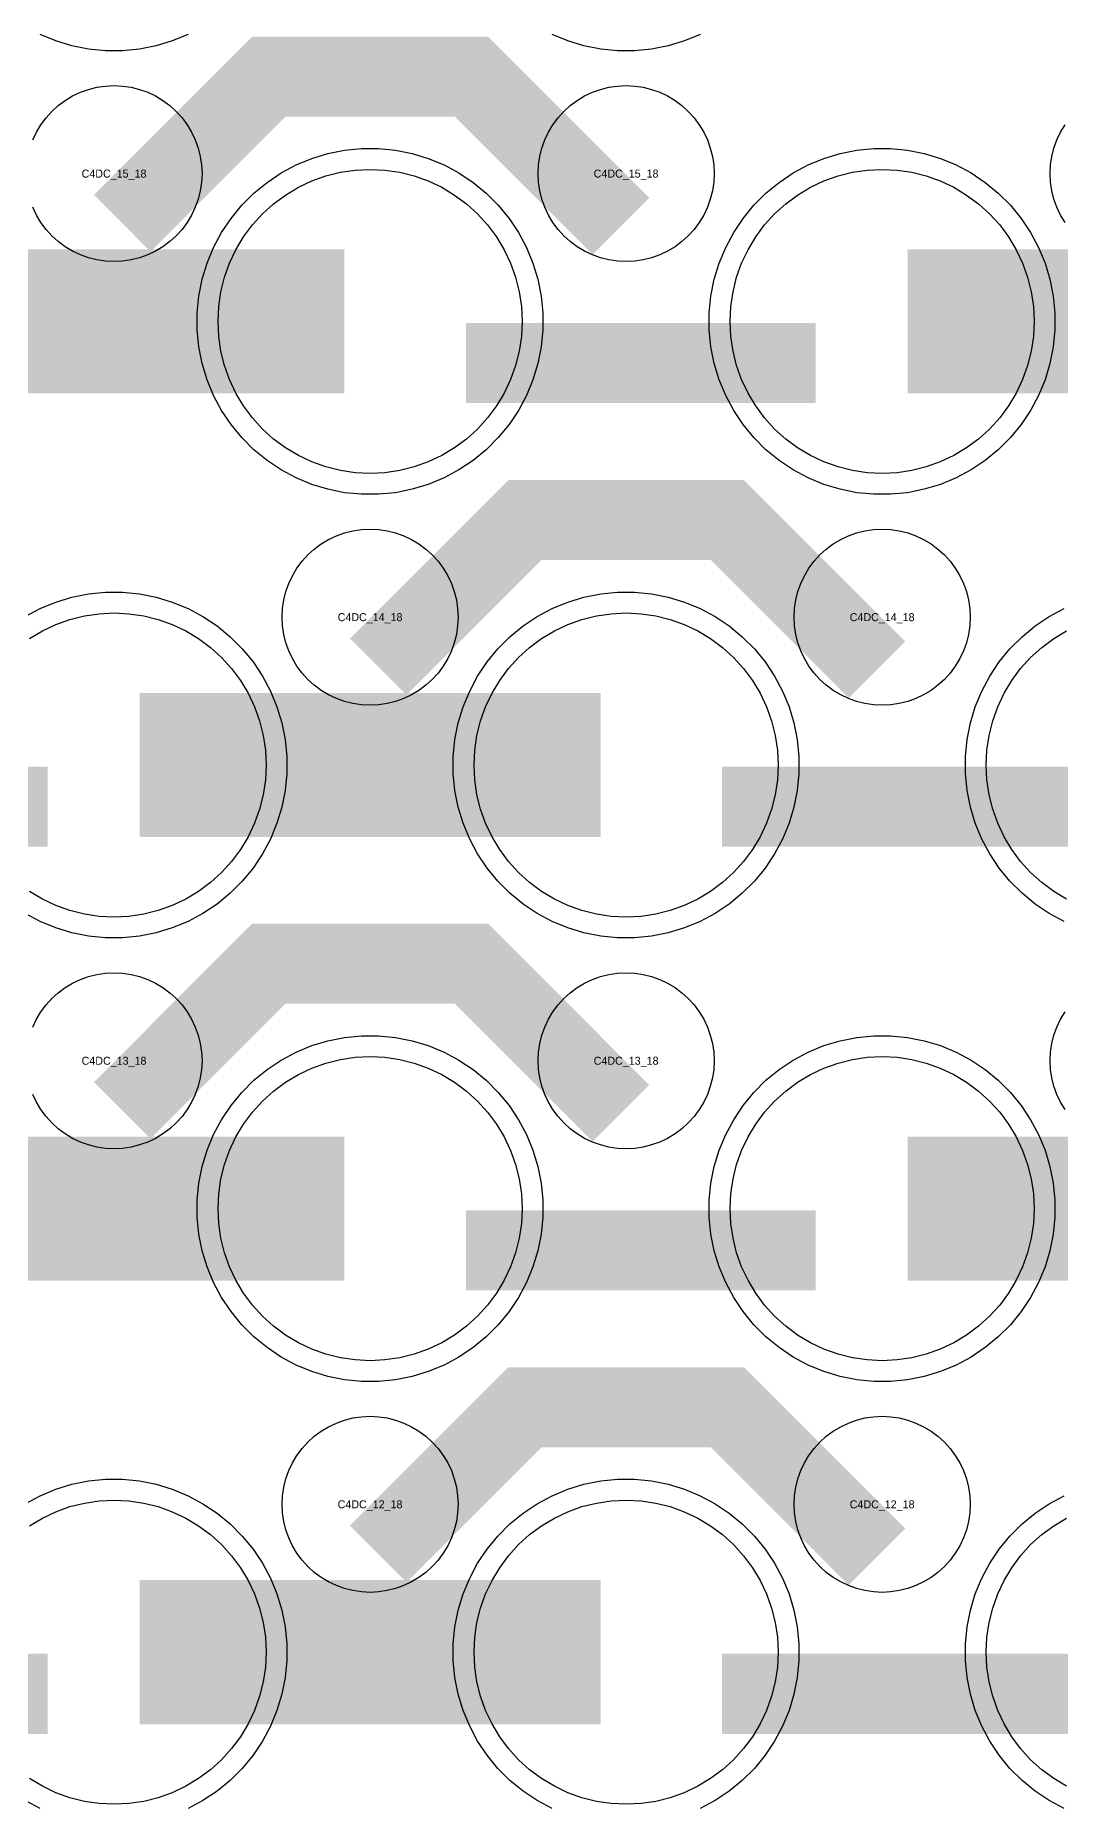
# Model space of a CAD drawing. Extents: x -11880 to 11880, y -14992 to 14992.
# Drawn here: x -6265 to -5944, y -13225 to -12672 of the extents above; entities that cross this region are included whole.
import ezdxf
from ezdxf.enums import TextEntityAlignment as Align

# ---------------------------------------------------------------- set-up
doc = ezdxf.new("R2010")
doc.units = 0
doc.header["$MEASUREMENT"] = 0
for name, color, linetype in [('GDS_775_DT_237', 138, 'CONTINUOUS'), ('RDL1_FS', 34, 'CONTINUOUS'), ('RDL_BS', 160, 'CONTINUOUS')]:
    doc.layers.add(name, color=color, linetype=linetype)

msp = doc.modelspace()

# ---------------------------------------------------------------- linework, layer by layer
at = {"layer": 'RDL1_FS', "color": 240, "true_color": 0xed1f24}
for points in [[(-6160, -12808.614), (-6164.657, -12808.385), (-6169.268, -12807.701), (-6173.791, -12806.569), (-6178.181, -12804.997), (-6182.395, -12803.005), (-6186.395, -12800.607), (-6190.14, -12797.829), (-6193.594, -12794.699), (-6196.724, -12791.245), (-6199.502, -12787.5), (-6201.9, -12783.5), (-6203.892, -12779.286), (-6205.464, -12774.896), (-6206.596, -12770.373), (-6207.28, -12765.762), (-6207.509, -12761.105), (-6207.28, -12756.448), (-6206.596, -12751.837), (-6205.464, -12747.314), (-6203.892, -12742.924), (-6201.9, -12738.71), (-6199.502, -12734.71), (-6196.724, -12730.965), (-6193.594, -12727.511), (-6190.14, -12724.381), (-6186.395, -12721.603), (-6182.395, -12719.205), (-6178.181, -12717.213), (-6173.791, -12715.641), (-6169.268, -12714.509), (-6164.657, -12713.825), (-6160, -12713.596), (-6155.343, -12713.825), (-6150.732, -12714.509), (-6146.209, -12715.641), (-6141.819, -12717.213), (-6137.605, -12719.205), (-6133.605, -12721.603), (-6129.86, -12724.381), (-6126.406, -12727.511), (-6123.276, -12730.965), (-6120.498, -12734.71), (-6118.1, -12738.71), (-6116.108, -12742.924), (-6114.536, -12747.314), (-6113.404, -12751.837), (-6112.72, -12756.448), (-6112.491, -12761.105), (-6112.72, -12765.762), (-6113.404, -12770.373), (-6114.536, -12774.896), (-6116.108, -12779.286), (-6118.1, -12783.5), (-6120.498, -12787.5), (-6123.276, -12791.245), (-6126.406, -12794.699), (-6129.86, -12797.829), (-6133.605, -12800.607), (-6137.605, -12803.005), (-6141.819, -12804.997), (-6146.209, -12806.569), (-6150.732, -12807.701), (-6155.343, -12808.385)], [(-6000, -12808.614), (-6004.657, -12808.385), (-6009.268, -12807.701), (-6013.791, -12806.569), (-6018.181, -12804.997), (-6022.395, -12803.005), (-6026.395, -12800.607), (-6030.14, -12797.829), (-6033.594, -12794.699), (-6036.724, -12791.245), (-6039.502, -12787.5), (-6041.9, -12783.5), (-6043.892, -12779.286), (-6045.464, -12774.896), (-6046.596, -12770.373), (-6047.28, -12765.762), (-6047.509, -12761.105), (-6047.28, -12756.448), (-6046.596, -12751.837), (-6045.464, -12747.314), (-6043.892, -12742.924), (-6041.9, -12738.71), (-6039.502, -12734.71), (-6036.724, -12730.965), (-6033.594, -12727.511), (-6030.14, -12724.381), (-6026.395, -12721.603), (-6022.395, -12719.205), (-6018.181, -12717.213), (-6013.791, -12715.641), (-6009.268, -12714.509), (-6004.657, -12713.825), (-6000, -12713.596), (-5995.343, -12713.825), (-5990.732, -12714.509), (-5986.209, -12715.641), (-5981.819, -12717.213), (-5977.605, -12719.205), (-5973.605, -12721.603), (-5969.86, -12724.381), (-5966.406, -12727.511), (-5963.276, -12730.965), (-5960.498, -12734.71), (-5958.1, -12738.71), (-5956.108, -12742.924), (-5954.536, -12747.314), (-5953.404, -12751.837), (-5952.72, -12756.448), (-5952.491, -12761.105), (-5952.72, -12765.762), (-5953.404, -12770.373), (-5954.536, -12774.896), (-5956.108, -12779.286), (-5958.1, -12783.5), (-5960.498, -12787.5), (-5963.276, -12791.245), (-5966.406, -12794.699), (-5969.86, -12797.829), (-5973.605, -12800.607), (-5977.605, -12803.005), (-5981.819, -12804.997), (-5986.209, -12806.569), (-5990.732, -12807.701), (-5995.343, -12808.385)]]:
    msp.add_lwpolyline(points, close=True, dxfattribs=at)
for points in [[(-6311.998, -12761.105, 45, 45, 0), (-6239.998, -12761.105, 45, 45, 0)], [(-6239.998, -12761.105, 45, 45, 0), (-6167.998, -12761.105, 45, 45, 0)], [(-5991.998, -12761.105, 45, 45, 0), (-5919.998, -12761.105, 45, 45, 0)]]:
    msp.add_lwpolyline(points, format="xyseb", dxfattribs=at)
at = {"layer": 'RDL1_FS'}
for points in [[(-6266.395, -12860.163), (-6262.395, -12857.765), (-6258.181, -12855.773), (-6253.791, -12854.201), (-6249.268, -12853.069), (-6244.657, -12852.385), (-6240, -12852.156), (-6235.343, -12852.385), (-6230.732, -12853.069), (-6226.209, -12854.201), (-6221.819, -12855.773), (-6217.605, -12857.765), (-6213.605, -12860.163), (-6209.86, -12862.941), (-6206.406, -12866.071), (-6203.276, -12869.525), (-6200.498, -12873.27), (-6198.1, -12877.27), (-6196.108, -12881.484), (-6194.536, -12885.874), (-6193.404, -12890.397), (-6192.72, -12895.008), (-6192.491, -12899.665), (-6192.72, -12904.322), (-6193.404, -12908.933), (-6194.536, -12913.456), (-6196.108, -12917.846), (-6198.1, -12922.06), (-6200.498, -12926.06), (-6203.276, -12929.805), (-6206.406, -12933.259), (-6209.86, -12936.389), (-6213.605, -12939.167), (-6217.605, -12941.565), (-6221.819, -12943.557), (-6226.209, -12945.129), (-6230.732, -12946.261), (-6235.343, -12946.945), (-6240, -12947.174), (-6244.657, -12946.945), (-6249.268, -12946.261), (-6253.791, -12945.129), (-6258.181, -12943.557), (-6262.395, -12941.565), (-6266.395, -12939.167)], [(-5942.395, -12941.565), (-5946.395, -12939.167), (-5950.14, -12936.389), (-5953.594, -12933.259), (-5956.724, -12929.805), (-5959.502, -12926.06), (-5961.9, -12922.06), (-5963.892, -12917.846), (-5965.464, -12913.456), (-5966.596, -12908.933), (-5967.28, -12904.322), (-5967.509, -12899.665), (-5967.28, -12895.008), (-5966.596, -12890.397), (-5965.464, -12885.874), (-5963.892, -12881.484), (-5961.9, -12877.27), (-5959.502, -12873.27), (-5956.724, -12869.525), (-5953.594, -12866.071), (-5950.14, -12862.941), (-5946.395, -12860.163), (-5942.395, -12857.765)], [(-6266.395, -13137.293), (-6262.395, -13134.895), (-6258.181, -13132.903), (-6253.791, -13131.331), (-6249.268, -13130.199), (-6244.657, -13129.515), (-6240, -13129.286), (-6235.343, -13129.515), (-6230.732, -13130.199), (-6226.209, -13131.331), (-6221.819, -13132.903), (-6217.605, -13134.895), (-6213.605, -13137.293), (-6209.86, -13140.071), (-6206.406, -13143.201), (-6203.276, -13146.655), (-6200.498, -13150.4), (-6198.1, -13154.4), (-6196.108, -13158.614), (-6194.536, -13163.004), (-6193.404, -13167.527), (-6192.72, -13172.138), (-6192.491, -13176.795), (-6192.72, -13181.452), (-6193.404, -13186.063), (-6194.536, -13190.586), (-6196.108, -13194.976), (-6198.1, -13199.19), (-6200.498, -13203.19), (-6203.276, -13206.935), (-6206.406, -13210.389), (-6209.86, -13213.519), (-6213.605, -13216.297), (-6217.605, -13218.695), (-6221.819, -13220.687), (-6226.209, -13222.259), (-6230.732, -13223.391), (-6235.343, -13224.075), (-6240, -13224.304), (-6244.657, -13224.075), (-6249.268, -13223.391), (-6253.791, -13222.259), (-6258.181, -13220.687), (-6262.395, -13218.695), (-6266.395, -13216.297)], [(-5942.395, -13218.695), (-5946.395, -13216.297), (-5950.14, -13213.519), (-5953.594, -13210.389), (-5956.724, -13206.935), (-5959.502, -13203.19), (-5961.9, -13199.19), (-5963.892, -13194.976), (-5965.464, -13190.586), (-5966.596, -13186.063), (-5967.28, -13181.452), (-5967.509, -13176.795), (-5967.28, -13172.138), (-5966.596, -13167.527), (-5965.464, -13163.004), (-5963.892, -13158.614), (-5961.9, -13154.4), (-5959.502, -13150.4), (-5956.724, -13146.655), (-5953.594, -13143.201), (-5950.14, -13140.071), (-5946.395, -13137.293), (-5942.395, -13134.895)]]:
    msp.add_lwpolyline(points, dxfattribs=at)
for points in [[(-6080, -12947.174), (-6084.657, -12946.945), (-6089.268, -12946.261), (-6093.791, -12945.129), (-6098.181, -12943.557), (-6102.395, -12941.565), (-6106.395, -12939.167), (-6110.14, -12936.389), (-6113.594, -12933.259), (-6116.724, -12929.805), (-6119.502, -12926.06), (-6121.9, -12922.06), (-6123.892, -12917.846), (-6125.464, -12913.456), (-6126.596, -12908.933), (-6127.28, -12904.322), (-6127.509, -12899.665), (-6127.28, -12895.008), (-6126.596, -12890.397), (-6125.464, -12885.874), (-6123.892, -12881.484), (-6121.9, -12877.27), (-6119.502, -12873.27), (-6116.724, -12869.525), (-6113.594, -12866.071), (-6110.14, -12862.941), (-6106.395, -12860.163), (-6102.395, -12857.765), (-6098.181, -12855.773), (-6093.791, -12854.201), (-6089.268, -12853.069), (-6084.657, -12852.385), (-6080, -12852.156), (-6075.343, -12852.385), (-6070.732, -12853.069), (-6066.209, -12854.201), (-6061.819, -12855.773), (-6057.605, -12857.765), (-6053.605, -12860.163), (-6049.86, -12862.941), (-6046.406, -12866.071), (-6043.276, -12869.525), (-6040.498, -12873.27), (-6038.1, -12877.27), (-6036.108, -12881.484), (-6034.536, -12885.874), (-6033.404, -12890.397), (-6032.72, -12895.008), (-6032.491, -12899.665), (-6032.72, -12904.322), (-6033.404, -12908.933), (-6034.536, -12913.456), (-6036.108, -12917.846), (-6038.1, -12922.06), (-6040.498, -12926.06), (-6043.276, -12929.805), (-6046.406, -12933.259), (-6049.86, -12936.389), (-6053.605, -12939.167), (-6057.605, -12941.565), (-6061.819, -12943.557), (-6066.209, -12945.129), (-6070.732, -12946.261), (-6075.343, -12946.945)], [(-6160, -13085.739), (-6164.657, -13085.51), (-6169.268, -13084.826), (-6173.791, -13083.694), (-6178.181, -13082.122), (-6182.395, -13080.13), (-6186.395, -13077.732), (-6190.14, -13074.954), (-6193.594, -13071.824), (-6196.724, -13068.37), (-6199.502, -13064.625), (-6201.9, -13060.625), (-6203.892, -13056.411), (-6205.464, -13052.021), (-6206.596, -13047.498), (-6207.28, -13042.887), (-6207.509, -13038.23), (-6207.28, -13033.573), (-6206.596, -13028.962), (-6205.464, -13024.439), (-6203.892, -13020.049), (-6201.9, -13015.835), (-6199.502, -13011.835), (-6196.724, -13008.09), (-6193.594, -13004.636), (-6190.14, -13001.506), (-6186.395, -12998.728), (-6182.395, -12996.33), (-6178.181, -12994.338), (-6173.791, -12992.766), (-6169.268, -12991.634), (-6164.657, -12990.95), (-6160, -12990.721), (-6155.343, -12990.95), (-6150.732, -12991.634), (-6146.209, -12992.766), (-6141.819, -12994.338), (-6137.605, -12996.33), (-6133.605, -12998.728), (-6129.86, -13001.506), (-6126.406, -13004.636), (-6123.276, -13008.09), (-6120.498, -13011.835), (-6118.1, -13015.835), (-6116.108, -13020.049), (-6114.536, -13024.439), (-6113.404, -13028.962), (-6112.72, -13033.573), (-6112.491, -13038.23), (-6112.72, -13042.887), (-6113.404, -13047.498), (-6114.536, -13052.021), (-6116.108, -13056.411), (-6118.1, -13060.625), (-6120.498, -13064.625), (-6123.276, -13068.37), (-6126.406, -13071.824), (-6129.86, -13074.954), (-6133.605, -13077.732), (-6137.605, -13080.13), (-6141.819, -13082.122), (-6146.209, -13083.694), (-6150.732, -13084.826), (-6155.343, -13085.51)], [(-6000, -13085.739), (-6004.657, -13085.51), (-6009.268, -13084.826), (-6013.791, -13083.694), (-6018.181, -13082.122), (-6022.395, -13080.13), (-6026.395, -13077.732), (-6030.14, -13074.954), (-6033.594, -13071.824), (-6036.724, -13068.37), (-6039.502, -13064.625), (-6041.9, -13060.625), (-6043.892, -13056.411), (-6045.464, -13052.021), (-6046.596, -13047.498), (-6047.28, -13042.887), (-6047.509, -13038.23), (-6047.28, -13033.573), (-6046.596, -13028.962), (-6045.464, -13024.439), (-6043.892, -13020.049), (-6041.9, -13015.835), (-6039.502, -13011.835), (-6036.724, -13008.09), (-6033.594, -13004.636), (-6030.14, -13001.506), (-6026.395, -12998.728), (-6022.395, -12996.33), (-6018.181, -12994.338), (-6013.791, -12992.766), (-6009.268, -12991.634), (-6004.657, -12990.95), (-6000, -12990.721), (-5995.343, -12990.95), (-5990.732, -12991.634), (-5986.209, -12992.766), (-5981.819, -12994.338), (-5977.605, -12996.33), (-5973.605, -12998.728), (-5969.86, -13001.506), (-5966.406, -13004.636), (-5963.276, -13008.09), (-5960.498, -13011.835), (-5958.1, -13015.835), (-5956.108, -13020.049), (-5954.536, -13024.439), (-5953.404, -13028.962), (-5952.72, -13033.573), (-5952.491, -13038.23), (-5952.72, -13042.887), (-5953.404, -13047.498), (-5954.536, -13052.021), (-5956.108, -13056.411), (-5958.1, -13060.625), (-5960.498, -13064.625), (-5963.276, -13068.37), (-5966.406, -13071.824), (-5969.86, -13074.954), (-5973.605, -13077.732), (-5977.605, -13080.13), (-5981.819, -13082.122), (-5986.209, -13083.694), (-5990.732, -13084.826), (-5995.343, -13085.51)], [(-6080, -13224.304), (-6084.657, -13224.075), (-6089.268, -13223.391), (-6093.791, -13222.259), (-6098.181, -13220.687), (-6102.395, -13218.695), (-6106.395, -13216.297), (-6110.14, -13213.519), (-6113.594, -13210.389), (-6116.724, -13206.935), (-6119.502, -13203.19), (-6121.9, -13199.19), (-6123.892, -13194.976), (-6125.464, -13190.586), (-6126.596, -13186.063), (-6127.28, -13181.452), (-6127.509, -13176.795), (-6127.28, -13172.138), (-6126.596, -13167.527), (-6125.464, -13163.004), (-6123.892, -13158.614), (-6121.9, -13154.4), (-6119.502, -13150.4), (-6116.724, -13146.655), (-6113.594, -13143.201), (-6110.14, -13140.071), (-6106.395, -13137.293), (-6102.395, -13134.895), (-6098.181, -13132.903), (-6093.791, -13131.331), (-6089.268, -13130.199), (-6084.657, -13129.515), (-6080, -13129.286), (-6075.343, -13129.515), (-6070.732, -13130.199), (-6066.209, -13131.331), (-6061.819, -13132.903), (-6057.605, -13134.895), (-6053.605, -13137.293), (-6049.86, -13140.071), (-6046.406, -13143.201), (-6043.276, -13146.655), (-6040.498, -13150.4), (-6038.1, -13154.4), (-6036.108, -13158.614), (-6034.536, -13163.004), (-6033.404, -13167.527), (-6032.72, -13172.138), (-6032.491, -13176.795), (-6032.72, -13181.452), (-6033.404, -13186.063), (-6034.536, -13190.586), (-6036.108, -13194.976), (-6038.1, -13199.19), (-6040.498, -13203.19), (-6043.276, -13206.935), (-6046.406, -13210.389), (-6049.86, -13213.519), (-6053.605, -13216.297), (-6057.605, -13218.695), (-6061.819, -13220.687), (-6066.209, -13222.259), (-6070.732, -13223.391), (-6075.343, -13224.075)]]:
    msp.add_lwpolyline(points, close=True, dxfattribs=at)
for points in [[(-6231.998, -12899.665, 45, 45, 0), (-6159.998, -12899.665, 45, 45, 0)], [(-6159.998, -12899.665, 45, 45, 0), (-6087.998, -12899.665, 45, 45, 0)], [(-6311.998, -13038.23, 45, 45, 0), (-6239.998, -13038.23, 45, 45, 0)], [(-6239.998, -13038.23, 45, 45, 0), (-6167.998, -13038.23, 45, 45, 0)], [(-5991.998, -13038.23, 45, 45, 0), (-5919.998, -13038.23, 45, 45, 0)], [(-6231.998, -13176.795, 45, 45, 0), (-6159.998, -13176.795, 45, 45, 0)], [(-6159.998, -13176.795, 45, 45, 0), (-6087.998, -13176.795, 45, 45, 0)]]:
    msp.add_lwpolyline(points, format="xyseb", dxfattribs=at)
at = {"layer": 'RDL_BS', "color": 240, "true_color": 0xed1f24}
for points in [[(-6216.885, -12671.415), (-6221.795, -12673.446), (-6226.835, -12674.977), (-6232.062, -12676.023), (-6237.356, -12676.54), (-6242.644, -12676.54), (-6247.938, -12676.023), (-6253.165, -12674.977), (-6258.205, -12673.446), (-6263.115, -12671.415)], [(-6056.885, -12671.415), (-6061.795, -12673.446), (-6066.835, -12674.977), (-6072.062, -12676.023), (-6077.356, -12676.54), (-6082.644, -12676.54), (-6087.938, -12676.023), (-6093.165, -12674.977), (-6098.205, -12673.446), (-6103.115, -12671.415)]]:
    msp.add_lwpolyline(points, dxfattribs=at)
at = {"layer": 'RDL_BS'}
for points in [[(-6237.438, -12730.419, 25, 25, 0), (-6191.623, -12684.604, 25, 25, 0), (-6158.07, -12684.604, 25, 25, 0)], [(-6081.599, -12731.318, 25, 25, 0), (-6128.313, -12684.604, 25, 25, 0), (-6158.071, -12684.604, 25, 25, 0)], [(-6157.438, -12868.979, 25, 25, 0), (-6111.623, -12823.164, 25, 25, 0), (-6078.07, -12823.164, 25, 25, 0)], [(-6001.599, -12869.878, 25, 25, 0), (-6048.313, -12823.164, 25, 25, 0), (-6078.071, -12823.164, 25, 25, 0)], [(-6369.984, -12912.678, 25, 25, 0), (-6260.719, -12912.678, 25, 25, 0)], [(-6049.984, -12912.678, 25, 25, 0), (-5940.719, -12912.678, 25, 25, 0)], [(-6237.438, -13007.544, 25, 25, 0), (-6191.623, -12961.729, 25, 25, 0), (-6158.07, -12961.729, 25, 25, 0)], [(-6081.599, -13008.443, 25, 25, 0), (-6128.313, -12961.729, 25, 25, 0), (-6158.071, -12961.729, 25, 25, 0)], [(-6129.984, -13051.243, 25, 25, 0), (-6020.719, -13051.243, 25, 25, 0)], [(-6157.438, -13146.109, 25, 25, 0), (-6111.623, -13100.294, 25, 25, 0), (-6078.07, -13100.294, 25, 25, 0)], [(-6001.599, -13147.008, 25, 25, 0), (-6048.313, -13100.294, 25, 25, 0), (-6078.071, -13100.294, 25, 25, 0)], [(-6369.984, -13189.808, 25, 25, 0), (-6260.719, -13189.808, 25, 25, 0)], [(-6049.984, -13189.808, 25, 25, 0), (-5940.719, -13189.808, 25, 25, 0)]]:
    msp.add_lwpolyline(points, format="xyseb", dxfattribs=at)
for points in [[(-6265.402, -12704.398), (-6264.25, -12701.961), (-6262.857, -12699.637), (-6261.254, -12697.474), (-6259.442, -12695.475), (-6257.443, -12693.663), (-6255.28, -12692.06), (-6252.956, -12690.667), (-6250.519, -12689.515), (-6247.984, -12688.608), (-6245.365, -12687.951), (-6242.693, -12687.555), (-6240, -12687.423), (-6237.307, -12687.555), (-6234.635, -12687.951), (-6232.016, -12688.608), (-6229.481, -12689.515), (-6227.044, -12690.667), (-6224.72, -12692.06), (-6222.557, -12693.663), (-6220.558, -12695.475), (-6218.746, -12697.474), (-6217.143, -12699.637), (-6215.75, -12701.961), (-6214.598, -12704.398), (-6213.691, -12706.933), (-6213.034, -12709.552), (-6212.638, -12712.224), (-6212.506, -12714.917), (-6212.638, -12717.61), (-6213.034, -12720.282), (-6213.691, -12722.901), (-6214.598, -12725.436), (-6215.75, -12727.873), (-6217.143, -12730.197), (-6218.746, -12732.36), (-6220.558, -12734.359), (-6222.557, -12736.171), (-6224.72, -12737.774), (-6227.044, -12739.167), (-6229.481, -12740.319), (-6232.016, -12741.226), (-6234.635, -12741.883), (-6237.307, -12742.279), (-6240, -12742.411), (-6242.693, -12742.279), (-6245.365, -12741.883), (-6247.984, -12741.226), (-6250.519, -12740.319), (-6252.956, -12739.167), (-6255.28, -12737.774), (-6257.443, -12736.171), (-6259.442, -12734.359), (-6261.254, -12732.36), (-6262.857, -12730.197), (-6264.25, -12727.873), (-6265.402, -12725.436)], [(-5942.857, -12730.197), (-5944.25, -12727.873), (-5945.402, -12725.436), (-5946.309, -12722.901), (-5946.966, -12720.282), (-5947.362, -12717.61), (-5947.494, -12714.917), (-5947.362, -12712.224), (-5946.966, -12709.552), (-5946.309, -12706.933), (-5945.402, -12704.398), (-5944.25, -12701.961), (-5942.857, -12699.637)], [(-6267.777, -12853.282), (-6263.115, -12850.79), (-6258.205, -12848.759), (-6253.165, -12847.228), (-6247.938, -12846.182), (-6242.644, -12845.665), (-6237.356, -12845.665), (-6232.062, -12846.182), (-6226.835, -12847.228), (-6221.795, -12848.759), (-6216.885, -12850.79), (-6212.223, -12853.282), (-6207.809, -12856.229), (-6203.708, -12859.591), (-6199.926, -12863.373), (-6196.564, -12867.474), (-6193.617, -12871.888), (-6191.125, -12876.55), (-6189.094, -12881.46), (-6187.563, -12886.5), (-6186.517, -12891.727), (-6186, -12897.021), (-6186, -12902.309), (-6186.517, -12907.603), (-6187.563, -12912.83), (-6189.094, -12917.87), (-6191.125, -12922.78), (-6193.617, -12927.442), (-6196.564, -12931.856), (-6199.926, -12935.957), (-6203.708, -12939.739), (-6207.809, -12943.101), (-6212.223, -12946.048), (-6216.885, -12948.54), (-6221.795, -12950.571), (-6226.835, -12952.102), (-6232.062, -12953.148), (-6237.356, -12953.665), (-6242.644, -12953.665), (-6247.938, -12953.148), (-6253.165, -12952.102), (-6258.205, -12950.571), (-6263.115, -12948.54), (-6267.777, -12946.048)], [(-5943.115, -12948.54), (-5947.777, -12946.048), (-5952.191, -12943.101), (-5956.292, -12939.739), (-5960.074, -12935.957), (-5963.436, -12931.856), (-5966.383, -12927.442), (-5968.875, -12922.78), (-5970.906, -12917.87), (-5972.437, -12912.83), (-5973.483, -12907.603), (-5974, -12902.309), (-5974, -12897.021), (-5973.483, -12891.727), (-5972.437, -12886.5), (-5970.906, -12881.46), (-5968.875, -12876.55), (-5966.383, -12871.888), (-5963.436, -12867.474), (-5960.074, -12863.373), (-5956.292, -12859.591), (-5952.191, -12856.229), (-5947.777, -12853.282), (-5943.115, -12850.79)], [(-6265.402, -12981.523), (-6264.25, -12979.086), (-6262.857, -12976.762), (-6261.254, -12974.599), (-6259.442, -12972.6), (-6257.443, -12970.788), (-6255.28, -12969.185), (-6252.956, -12967.792), (-6250.519, -12966.64), (-6247.984, -12965.733), (-6245.365, -12965.076), (-6242.693, -12964.68), (-6240, -12964.548), (-6237.307, -12964.68), (-6234.635, -12965.076), (-6232.016, -12965.733), (-6229.481, -12966.64), (-6227.044, -12967.792), (-6224.72, -12969.185), (-6222.557, -12970.788), (-6220.558, -12972.6), (-6218.746, -12974.599), (-6217.143, -12976.762), (-6215.75, -12979.086), (-6214.598, -12981.523), (-6213.691, -12984.058), (-6213.034, -12986.677), (-6212.638, -12989.349), (-6212.506, -12992.042), (-6212.638, -12994.735), (-6213.034, -12997.407), (-6213.691, -13000.026), (-6214.598, -13002.561), (-6215.75, -13004.998), (-6217.143, -13007.322), (-6218.746, -13009.485), (-6220.558, -13011.484), (-6222.557, -13013.296), (-6224.72, -13014.899), (-6227.044, -13016.292), (-6229.481, -13017.444), (-6232.016, -13018.351), (-6234.635, -13019.008), (-6237.307, -13019.404), (-6240, -13019.536), (-6242.693, -13019.404), (-6245.365, -13019.008), (-6247.984, -13018.351), (-6250.519, -13017.444), (-6252.956, -13016.292), (-6255.28, -13014.899), (-6257.443, -13013.296), (-6259.442, -13011.484), (-6261.254, -13009.485), (-6262.857, -13007.322), (-6264.25, -13004.998), (-6265.402, -13002.561)], [(-5942.857, -13007.322), (-5944.25, -13004.998), (-5945.402, -13002.561), (-5946.309, -13000.026), (-5946.966, -12997.407), (-5947.362, -12994.735), (-5947.494, -12992.042), (-5947.362, -12989.349), (-5946.966, -12986.677), (-5946.309, -12984.058), (-5945.402, -12981.523), (-5944.25, -12979.086), (-5942.857, -12976.762)], [(-6267.777, -13130.412), (-6263.115, -13127.92), (-6258.205, -13125.889), (-6253.165, -13124.358), (-6247.938, -13123.312), (-6242.644, -13122.795), (-6237.356, -13122.795), (-6232.062, -13123.312), (-6226.835, -13124.358), (-6221.795, -13125.889), (-6216.885, -13127.92), (-6212.223, -13130.412), (-6207.809, -13133.359), (-6203.708, -13136.721), (-6199.926, -13140.503), (-6196.564, -13144.604), (-6193.617, -13149.018), (-6191.125, -13153.68), (-6189.094, -13158.59), (-6187.563, -13163.63), (-6186.517, -13168.857), (-6186, -13174.151), (-6186, -13179.439), (-6186.517, -13184.733), (-6187.563, -13189.96), (-6189.094, -13195), (-6191.125, -13199.91), (-6193.617, -13204.572), (-6196.564, -13208.986), (-6199.926, -13213.087), (-6203.708, -13216.869), (-6207.809, -13220.231), (-6212.223, -13223.178), (-6216.885, -13225.67)], [(-6103.115, -13225.67), (-6107.777, -13223.178), (-6112.191, -13220.231), (-6116.292, -13216.869), (-6120.074, -13213.087), (-6123.436, -13208.986), (-6126.383, -13204.572), (-6128.875, -13199.91), (-6130.906, -13195), (-6132.437, -13189.96), (-6133.483, -13184.733), (-6134, -13179.439), (-6134, -13174.151), (-6133.483, -13168.857), (-6132.437, -13163.63), (-6130.906, -13158.59), (-6128.875, -13153.68), (-6126.383, -13149.018), (-6123.436, -13144.604), (-6120.074, -13140.503), (-6116.292, -13136.721), (-6112.191, -13133.359), (-6107.777, -13130.412), (-6103.115, -13127.92), (-6098.205, -13125.889), (-6093.165, -13124.358), (-6087.938, -13123.312), (-6082.644, -13122.795), (-6077.356, -13122.795), (-6072.062, -13123.312), (-6066.835, -13124.358), (-6061.795, -13125.889), (-6056.885, -13127.92), (-6052.223, -13130.412), (-6047.809, -13133.359), (-6043.708, -13136.721), (-6039.926, -13140.503), (-6036.564, -13144.604), (-6033.617, -13149.018), (-6031.125, -13153.68), (-6029.094, -13158.59), (-6027.563, -13163.63), (-6026.517, -13168.857), (-6026, -13174.151), (-6026, -13179.439), (-6026.517, -13184.733), (-6027.563, -13189.96), (-6029.094, -13195), (-6031.125, -13199.91), (-6033.617, -13204.572), (-6036.564, -13208.986), (-6039.926, -13213.087), (-6043.708, -13216.869), (-6047.809, -13220.231), (-6052.223, -13223.178), (-6056.885, -13225.67)], [(-5943.115, -13225.67), (-5947.777, -13223.178), (-5952.191, -13220.231), (-5956.292, -13216.869), (-5960.074, -13213.087), (-5963.436, -13208.986), (-5966.383, -13204.572), (-5968.875, -13199.91), (-5970.906, -13195), (-5972.437, -13189.96), (-5973.483, -13184.733), (-5974, -13179.439), (-5974, -13174.151), (-5973.483, -13168.857), (-5972.437, -13163.63), (-5970.906, -13158.59), (-5968.875, -13153.68), (-5966.383, -13149.018), (-5963.436, -13144.604), (-5960.074, -13140.503), (-5956.292, -13136.721), (-5952.191, -13133.359), (-5947.777, -13130.412), (-5943.115, -13127.92)], [(-6263.115, -13225.67), (-6267.777, -13223.178)]]:
    msp.add_lwpolyline(points, dxfattribs=at)
for points in [[(-6080, -12742.411), (-6082.693, -12742.279), (-6085.365, -12741.883), (-6087.984, -12741.226), (-6090.519, -12740.319), (-6092.956, -12739.167), (-6095.28, -12737.774), (-6097.443, -12736.171), (-6099.442, -12734.359), (-6101.254, -12732.36), (-6102.857, -12730.197), (-6104.25, -12727.873), (-6105.402, -12725.436), (-6106.309, -12722.901), (-6106.966, -12720.282), (-6107.362, -12717.61), (-6107.494, -12714.917), (-6107.362, -12712.224), (-6106.966, -12709.552), (-6106.309, -12706.933), (-6105.402, -12704.398), (-6104.25, -12701.961), (-6102.857, -12699.637), (-6101.254, -12697.474), (-6099.442, -12695.475), (-6097.443, -12693.663), (-6095.28, -12692.06), (-6092.956, -12690.667), (-6090.519, -12689.515), (-6087.984, -12688.608), (-6085.365, -12687.951), (-6082.693, -12687.555), (-6080, -12687.423), (-6077.307, -12687.555), (-6074.635, -12687.951), (-6072.016, -12688.608), (-6069.481, -12689.515), (-6067.044, -12690.667), (-6064.72, -12692.06), (-6062.557, -12693.663), (-6060.558, -12695.475), (-6058.746, -12697.474), (-6057.143, -12699.637), (-6055.75, -12701.961), (-6054.598, -12704.398), (-6053.691, -12706.933), (-6053.034, -12709.552), (-6052.638, -12712.224), (-6052.506, -12714.917), (-6052.638, -12717.61), (-6053.034, -12720.282), (-6053.691, -12722.901), (-6054.598, -12725.436), (-6055.75, -12727.873), (-6057.143, -12730.197), (-6058.746, -12732.36), (-6060.558, -12734.359), (-6062.557, -12736.171), (-6064.72, -12737.774), (-6067.044, -12739.167), (-6069.481, -12740.319), (-6072.016, -12741.226), (-6074.635, -12741.883), (-6077.307, -12742.279)], [(-6160, -12880.971), (-6162.693, -12880.839), (-6165.365, -12880.443), (-6167.984, -12879.786), (-6170.519, -12878.879), (-6172.956, -12877.727), (-6175.28, -12876.334), (-6177.443, -12874.731), (-6179.442, -12872.919), (-6181.254, -12870.92), (-6182.857, -12868.757), (-6184.25, -12866.433), (-6185.402, -12863.996), (-6186.309, -12861.461), (-6186.966, -12858.842), (-6187.362, -12856.17), (-6187.494, -12853.477), (-6187.362, -12850.784), (-6186.966, -12848.112), (-6186.309, -12845.493), (-6185.402, -12842.958), (-6184.25, -12840.521), (-6182.857, -12838.197), (-6181.254, -12836.034), (-6179.442, -12834.035), (-6177.443, -12832.223), (-6175.28, -12830.62), (-6172.956, -12829.227), (-6170.519, -12828.075), (-6167.984, -12827.168), (-6165.365, -12826.511), (-6162.693, -12826.115), (-6160, -12825.983), (-6157.307, -12826.115), (-6154.635, -12826.511), (-6152.016, -12827.168), (-6149.481, -12828.075), (-6147.044, -12829.227), (-6144.72, -12830.62), (-6142.557, -12832.223), (-6140.558, -12834.035), (-6138.746, -12836.034), (-6137.143, -12838.197), (-6135.75, -12840.521), (-6134.598, -12842.958), (-6133.691, -12845.493), (-6133.034, -12848.112), (-6132.638, -12850.784), (-6132.506, -12853.477), (-6132.638, -12856.17), (-6133.034, -12858.842), (-6133.691, -12861.461), (-6134.598, -12863.996), (-6135.75, -12866.433), (-6137.143, -12868.757), (-6138.746, -12870.92), (-6140.558, -12872.919), (-6142.557, -12874.731), (-6144.72, -12876.334), (-6147.044, -12877.727), (-6149.481, -12878.879), (-6152.016, -12879.786), (-6154.635, -12880.443), (-6157.307, -12880.839)], [(-6000, -12880.971), (-6002.693, -12880.839), (-6005.365, -12880.443), (-6007.984, -12879.786), (-6010.519, -12878.879), (-6012.956, -12877.727), (-6015.28, -12876.334), (-6017.443, -12874.731), (-6019.442, -12872.919), (-6021.254, -12870.92), (-6022.857, -12868.757), (-6024.25, -12866.433), (-6025.402, -12863.996), (-6026.309, -12861.461), (-6026.966, -12858.842), (-6027.362, -12856.17), (-6027.494, -12853.477), (-6027.362, -12850.784), (-6026.966, -12848.112), (-6026.309, -12845.493), (-6025.402, -12842.958), (-6024.25, -12840.521), (-6022.857, -12838.197), (-6021.254, -12836.034), (-6019.442, -12834.035), (-6017.443, -12832.223), (-6015.28, -12830.62), (-6012.956, -12829.227), (-6010.519, -12828.075), (-6007.984, -12827.168), (-6005.365, -12826.511), (-6002.693, -12826.115), (-6000, -12825.983), (-5997.307, -12826.115), (-5994.635, -12826.511), (-5992.016, -12827.168), (-5989.481, -12828.075), (-5987.044, -12829.227), (-5984.72, -12830.62), (-5982.557, -12832.223), (-5980.558, -12834.035), (-5978.746, -12836.034), (-5977.143, -12838.197), (-5975.75, -12840.521), (-5974.598, -12842.958), (-5973.691, -12845.493), (-5973.034, -12848.112), (-5972.638, -12850.784), (-5972.506, -12853.477), (-5972.638, -12856.17), (-5973.034, -12858.842), (-5973.691, -12861.461), (-5974.598, -12863.996), (-5975.75, -12866.433), (-5977.143, -12868.757), (-5978.746, -12870.92), (-5980.558, -12872.919), (-5982.557, -12874.731), (-5984.72, -12876.334), (-5987.044, -12877.727), (-5989.481, -12878.879), (-5992.016, -12879.786), (-5994.635, -12880.443), (-5997.307, -12880.839)], [(-6082.644, -12953.665), (-6087.938, -12953.148), (-6093.165, -12952.102), (-6098.205, -12950.571), (-6103.115, -12948.54), (-6107.777, -12946.048), (-6112.191, -12943.101), (-6116.292, -12939.739), (-6120.074, -12935.957), (-6123.436, -12931.856), (-6126.383, -12927.442), (-6128.875, -12922.78), (-6130.906, -12917.87), (-6132.437, -12912.83), (-6133.483, -12907.603), (-6134, -12902.309), (-6134, -12897.021), (-6133.483, -12891.727), (-6132.437, -12886.5), (-6130.906, -12881.46), (-6128.875, -12876.55), (-6126.383, -12871.888), (-6123.436, -12867.474), (-6120.074, -12863.373), (-6116.292, -12859.591), (-6112.191, -12856.229), (-6107.777, -12853.282), (-6103.115, -12850.79), (-6098.205, -12848.759), (-6093.165, -12847.228), (-6087.938, -12846.182), (-6082.644, -12845.665), (-6077.356, -12845.665), (-6072.062, -12846.182), (-6066.835, -12847.228), (-6061.795, -12848.759), (-6056.885, -12850.79), (-6052.223, -12853.282), (-6047.809, -12856.229), (-6043.708, -12859.591), (-6039.926, -12863.373), (-6036.564, -12867.474), (-6033.617, -12871.888), (-6031.125, -12876.55), (-6029.094, -12881.46), (-6027.563, -12886.5), (-6026.517, -12891.727), (-6026, -12897.021), (-6026, -12902.309), (-6026.517, -12907.603), (-6027.563, -12912.83), (-6029.094, -12917.87), (-6031.125, -12922.78), (-6033.617, -12927.442), (-6036.564, -12931.856), (-6039.926, -12935.957), (-6043.708, -12939.739), (-6047.809, -12943.101), (-6052.223, -12946.048), (-6056.885, -12948.54), (-6061.795, -12950.571), (-6066.835, -12952.102), (-6072.062, -12953.148), (-6077.356, -12953.665)], [(-6080, -13019.536), (-6082.693, -13019.404), (-6085.365, -13019.008), (-6087.984, -13018.351), (-6090.519, -13017.444), (-6092.956, -13016.292), (-6095.28, -13014.899), (-6097.443, -13013.296), (-6099.442, -13011.484), (-6101.254, -13009.485), (-6102.857, -13007.322), (-6104.25, -13004.998), (-6105.402, -13002.561), (-6106.309, -13000.026), (-6106.966, -12997.407), (-6107.362, -12994.735), (-6107.494, -12992.042), (-6107.362, -12989.349), (-6106.966, -12986.677), (-6106.309, -12984.058), (-6105.402, -12981.523), (-6104.25, -12979.086), (-6102.857, -12976.762), (-6101.254, -12974.599), (-6099.442, -12972.6), (-6097.443, -12970.788), (-6095.28, -12969.185), (-6092.956, -12967.792), (-6090.519, -12966.64), (-6087.984, -12965.733), (-6085.365, -12965.076), (-6082.693, -12964.68), (-6080, -12964.548), (-6077.307, -12964.68), (-6074.635, -12965.076), (-6072.016, -12965.733), (-6069.481, -12966.64), (-6067.044, -12967.792), (-6064.72, -12969.185), (-6062.557, -12970.788), (-6060.558, -12972.6), (-6058.746, -12974.599), (-6057.143, -12976.762), (-6055.75, -12979.086), (-6054.598, -12981.523), (-6053.691, -12984.058), (-6053.034, -12986.677), (-6052.638, -12989.349), (-6052.506, -12992.042), (-6052.638, -12994.735), (-6053.034, -12997.407), (-6053.691, -13000.026), (-6054.598, -13002.561), (-6055.75, -13004.998), (-6057.143, -13007.322), (-6058.746, -13009.485), (-6060.558, -13011.484), (-6062.557, -13013.296), (-6064.72, -13014.899), (-6067.044, -13016.292), (-6069.481, -13017.444), (-6072.016, -13018.351), (-6074.635, -13019.008), (-6077.307, -13019.404)], [(-6162.644, -13092.23), (-6167.938, -13091.713), (-6173.165, -13090.667), (-6178.205, -13089.136), (-6183.115, -13087.105), (-6187.777, -13084.613), (-6192.191, -13081.666), (-6196.292, -13078.304), (-6200.074, -13074.522), (-6203.436, -13070.421), (-6206.383, -13066.007), (-6208.875, -13061.345), (-6210.906, -13056.435), (-6212.437, -13051.395), (-6213.483, -13046.168), (-6214, -13040.874), (-6214, -13035.586), (-6213.483, -13030.292), (-6212.437, -13025.065), (-6210.906, -13020.025), (-6208.875, -13015.115), (-6206.383, -13010.453), (-6203.436, -13006.039), (-6200.074, -13001.938), (-6196.292, -12998.156), (-6192.191, -12994.794), (-6187.777, -12991.847), (-6183.115, -12989.355), (-6178.205, -12987.324), (-6173.165, -12985.793), (-6167.938, -12984.747), (-6162.644, -12984.23), (-6157.356, -12984.23), (-6152.062, -12984.747), (-6146.835, -12985.793), (-6141.795, -12987.324), (-6136.885, -12989.355), (-6132.223, -12991.847), (-6127.809, -12994.794), (-6123.708, -12998.156), (-6119.926, -13001.938), (-6116.564, -13006.039), (-6113.617, -13010.453), (-6111.125, -13015.115), (-6109.094, -13020.025), (-6107.563, -13025.065), (-6106.517, -13030.292), (-6106, -13035.586), (-6106, -13040.874), (-6106.517, -13046.168), (-6107.563, -13051.395), (-6109.094, -13056.435), (-6111.125, -13061.345), (-6113.617, -13066.007), (-6116.564, -13070.421), (-6119.926, -13074.522), (-6123.708, -13078.304), (-6127.809, -13081.666), (-6132.223, -13084.613), (-6136.885, -13087.105), (-6141.795, -13089.136), (-6146.835, -13090.667), (-6152.062, -13091.713), (-6157.356, -13092.23)], [(-6002.644, -13092.23), (-6007.938, -13091.713), (-6013.165, -13090.667), (-6018.205, -13089.136), (-6023.115, -13087.105), (-6027.777, -13084.613), (-6032.191, -13081.666), (-6036.292, -13078.304), (-6040.074, -13074.522), (-6043.436, -13070.421), (-6046.383, -13066.007), (-6048.875, -13061.345), (-6050.906, -13056.435), (-6052.437, -13051.395), (-6053.483, -13046.168), (-6054, -13040.874), (-6054, -13035.586), (-6053.483, -13030.292), (-6052.437, -13025.065), (-6050.906, -13020.025), (-6048.875, -13015.115), (-6046.383, -13010.453), (-6043.436, -13006.039), (-6040.074, -13001.938), (-6036.292, -12998.156), (-6032.191, -12994.794), (-6027.777, -12991.847), (-6023.115, -12989.355), (-6018.205, -12987.324), (-6013.165, -12985.793), (-6007.938, -12984.747), (-6002.644, -12984.23), (-5997.356, -12984.23), (-5992.062, -12984.747), (-5986.835, -12985.793), (-5981.795, -12987.324), (-5976.885, -12989.355), (-5972.223, -12991.847), (-5967.809, -12994.794), (-5963.708, -12998.156), (-5959.926, -13001.938), (-5956.564, -13006.039), (-5953.617, -13010.453), (-5951.125, -13015.115), (-5949.094, -13020.025), (-5947.563, -13025.065), (-5946.517, -13030.292), (-5946, -13035.586), (-5946, -13040.874), (-5946.517, -13046.168), (-5947.563, -13051.395), (-5949.094, -13056.435), (-5951.125, -13061.345), (-5953.617, -13066.007), (-5956.564, -13070.421), (-5959.926, -13074.522), (-5963.708, -13078.304), (-5967.809, -13081.666), (-5972.223, -13084.613), (-5976.885, -13087.105), (-5981.795, -13089.136), (-5986.835, -13090.667), (-5992.062, -13091.713), (-5997.356, -13092.23)], [(-6160, -13158.101), (-6162.693, -13157.969), (-6165.365, -13157.573), (-6167.984, -13156.916), (-6170.519, -13156.009), (-6172.956, -13154.857), (-6175.28, -13153.464), (-6177.443, -13151.861), (-6179.442, -13150.049), (-6181.254, -13148.05), (-6182.857, -13145.887), (-6184.25, -13143.563), (-6185.402, -13141.126), (-6186.309, -13138.591), (-6186.966, -13135.972), (-6187.362, -13133.3), (-6187.494, -13130.607), (-6187.362, -13127.914), (-6186.966, -13125.242), (-6186.309, -13122.623), (-6185.402, -13120.088), (-6184.25, -13117.651), (-6182.857, -13115.327), (-6181.254, -13113.164), (-6179.442, -13111.165), (-6177.443, -13109.353), (-6175.28, -13107.75), (-6172.956, -13106.357), (-6170.519, -13105.205), (-6167.984, -13104.298), (-6165.365, -13103.641), (-6162.693, -13103.245), (-6160, -13103.113), (-6157.307, -13103.245), (-6154.635, -13103.641), (-6152.016, -13104.298), (-6149.481, -13105.205), (-6147.044, -13106.357), (-6144.72, -13107.75), (-6142.557, -13109.353), (-6140.558, -13111.165), (-6138.746, -13113.164), (-6137.143, -13115.327), (-6135.75, -13117.651), (-6134.598, -13120.088), (-6133.691, -13122.623), (-6133.034, -13125.242), (-6132.638, -13127.914), (-6132.506, -13130.607), (-6132.638, -13133.3), (-6133.034, -13135.972), (-6133.691, -13138.591), (-6134.598, -13141.126), (-6135.75, -13143.563), (-6137.143, -13145.887), (-6138.746, -13148.05), (-6140.558, -13150.049), (-6142.557, -13151.861), (-6144.72, -13153.464), (-6147.044, -13154.857), (-6149.481, -13156.009), (-6152.016, -13156.916), (-6154.635, -13157.573), (-6157.307, -13157.969)], [(-6000, -13158.101), (-6002.693, -13157.969), (-6005.365, -13157.573), (-6007.984, -13156.916), (-6010.519, -13156.009), (-6012.956, -13154.857), (-6015.28, -13153.464), (-6017.443, -13151.861), (-6019.442, -13150.049), (-6021.254, -13148.05), (-6022.857, -13145.887), (-6024.25, -13143.563), (-6025.402, -13141.126), (-6026.309, -13138.591), (-6026.966, -13135.972), (-6027.362, -13133.3), (-6027.494, -13130.607), (-6027.362, -13127.914), (-6026.966, -13125.242), (-6026.309, -13122.623), (-6025.402, -13120.088), (-6024.25, -13117.651), (-6022.857, -13115.327), (-6021.254, -13113.164), (-6019.442, -13111.165), (-6017.443, -13109.353), (-6015.28, -13107.75), (-6012.956, -13106.357), (-6010.519, -13105.205), (-6007.984, -13104.298), (-6005.365, -13103.641), (-6002.693, -13103.245), (-6000, -13103.113), (-5997.307, -13103.245), (-5994.635, -13103.641), (-5992.016, -13104.298), (-5989.481, -13105.205), (-5987.044, -13106.357), (-5984.72, -13107.75), (-5982.557, -13109.353), (-5980.558, -13111.165), (-5978.746, -13113.164), (-5977.143, -13115.327), (-5975.75, -13117.651), (-5974.598, -13120.088), (-5973.691, -13122.623), (-5973.034, -13125.242), (-5972.638, -13127.914), (-5972.506, -13130.607), (-5972.638, -13133.3), (-5973.034, -13135.972), (-5973.691, -13138.591), (-5974.598, -13141.126), (-5975.75, -13143.563), (-5977.143, -13145.887), (-5978.746, -13148.05), (-5980.558, -13150.049), (-5982.557, -13151.861), (-5984.72, -13153.464), (-5987.044, -13154.857), (-5989.481, -13156.009), (-5992.016, -13156.916), (-5994.635, -13157.573), (-5997.307, -13157.969)]]:
    msp.add_lwpolyline(points, close=True, dxfattribs=at)
at = {"layer": 'RDL_BS', "color": 240, "true_color": 0xed1f24}
for points in [[(-6162.644, -12815.105), (-6167.938, -12814.588), (-6173.165, -12813.542), (-6178.205, -12812.011), (-6183.115, -12809.98), (-6187.777, -12807.488), (-6192.191, -12804.541), (-6196.292, -12801.179), (-6200.074, -12797.397), (-6203.436, -12793.296), (-6206.383, -12788.882), (-6208.875, -12784.22), (-6210.906, -12779.31), (-6212.437, -12774.27), (-6213.483, -12769.043), (-6214, -12763.749), (-6214, -12758.461), (-6213.483, -12753.167), (-6212.437, -12747.94), (-6210.906, -12742.9), (-6208.875, -12737.99), (-6206.383, -12733.328), (-6203.436, -12728.914), (-6200.074, -12724.813), (-6196.292, -12721.031), (-6192.191, -12717.669), (-6187.777, -12714.722), (-6183.115, -12712.23), (-6178.205, -12710.199), (-6173.165, -12708.668), (-6167.938, -12707.622), (-6162.644, -12707.105), (-6157.356, -12707.105), (-6152.062, -12707.622), (-6146.835, -12708.668), (-6141.795, -12710.199), (-6136.885, -12712.23), (-6132.223, -12714.722), (-6127.809, -12717.669), (-6123.708, -12721.031), (-6119.926, -12724.813), (-6116.564, -12728.914), (-6113.617, -12733.328), (-6111.125, -12737.99), (-6109.094, -12742.9), (-6107.563, -12747.94), (-6106.517, -12753.167), (-6106, -12758.461), (-6106, -12763.749), (-6106.517, -12769.043), (-6107.563, -12774.27), (-6109.094, -12779.31), (-6111.125, -12784.22), (-6113.617, -12788.882), (-6116.564, -12793.296), (-6119.926, -12797.397), (-6123.708, -12801.179), (-6127.809, -12804.541), (-6132.223, -12807.488), (-6136.885, -12809.98), (-6141.795, -12812.011), (-6146.835, -12813.542), (-6152.062, -12814.588), (-6157.356, -12815.105)], [(-6002.644, -12815.105), (-6007.938, -12814.588), (-6013.165, -12813.542), (-6018.205, -12812.011), (-6023.115, -12809.98), (-6027.777, -12807.488), (-6032.191, -12804.541), (-6036.292, -12801.179), (-6040.074, -12797.397), (-6043.436, -12793.296), (-6046.383, -12788.882), (-6048.875, -12784.22), (-6050.906, -12779.31), (-6052.437, -12774.27), (-6053.483, -12769.043), (-6054, -12763.749), (-6054, -12758.461), (-6053.483, -12753.167), (-6052.437, -12747.94), (-6050.906, -12742.9), (-6048.875, -12737.99), (-6046.383, -12733.328), (-6043.436, -12728.914), (-6040.074, -12724.813), (-6036.292, -12721.031), (-6032.191, -12717.669), (-6027.777, -12714.722), (-6023.115, -12712.23), (-6018.205, -12710.199), (-6013.165, -12708.668), (-6007.938, -12707.622), (-6002.644, -12707.105), (-5997.356, -12707.105), (-5992.062, -12707.622), (-5986.835, -12708.668), (-5981.795, -12710.199), (-5976.885, -12712.23), (-5972.223, -12714.722), (-5967.809, -12717.669), (-5963.708, -12721.031), (-5959.926, -12724.813), (-5956.564, -12728.914), (-5953.617, -12733.328), (-5951.125, -12737.99), (-5949.094, -12742.9), (-5947.563, -12747.94), (-5946.517, -12753.167), (-5946, -12758.461), (-5946, -12763.749), (-5946.517, -12769.043), (-5947.563, -12774.27), (-5949.094, -12779.31), (-5951.125, -12784.22), (-5953.617, -12788.882), (-5956.564, -12793.296), (-5959.926, -12797.397), (-5963.708, -12801.179), (-5967.809, -12804.541), (-5972.223, -12807.488), (-5976.885, -12809.98), (-5981.795, -12812.011), (-5986.835, -12813.542), (-5992.062, -12814.588), (-5997.356, -12815.105)]]:
    msp.add_lwpolyline(points, close=True, dxfattribs=at)
msp.add_lwpolyline([(-6129.984, -12774.118, 25, 25, 0), (-6020.719, -12774.118, 25, 25, 0)], format="xyseb", dxfattribs=at)

# ---------------------------------------------------------------- texts
at = {"layer": 'GDS_775_DT_237'}
for s, p in [('C4DC_15_18', (-6240, -12714.917)), ('C4DC_15_18', (-6240, -12714.917)), ('C4DC_15_18', (-6080, -12714.917)), ('C4DC_15_18', (-6080, -12714.917)), ('C4DC_14_18', (-6160, -12853.477)), ('C4DC_14_18', (-6160, -12853.477)), ('C4DC_14_18', (-6000, -12853.477)), ('C4DC_14_18', (-6000, -12853.477)), ('C4DC_13_18', (-6240, -12992.042)), ('C4DC_13_18', (-6240, -12992.042)), ('C4DC_13_18', (-6080, -12992.042)), ('C4DC_13_18', (-6080, -12992.042)), ('C4DC_12_18', (-6160, -13130.607)), ('C4DC_12_18', (-6160, -13130.607)), ('C4DC_12_18', (-6000, -13130.607)), ('C4DC_12_18', (-6000, -13130.607))]:
    msp.add_text(s, height=2.5, dxfattribs=at).set_placement(p, align=Align.MIDDLE_CENTER)

doc.saveas('drawing.dxf')
